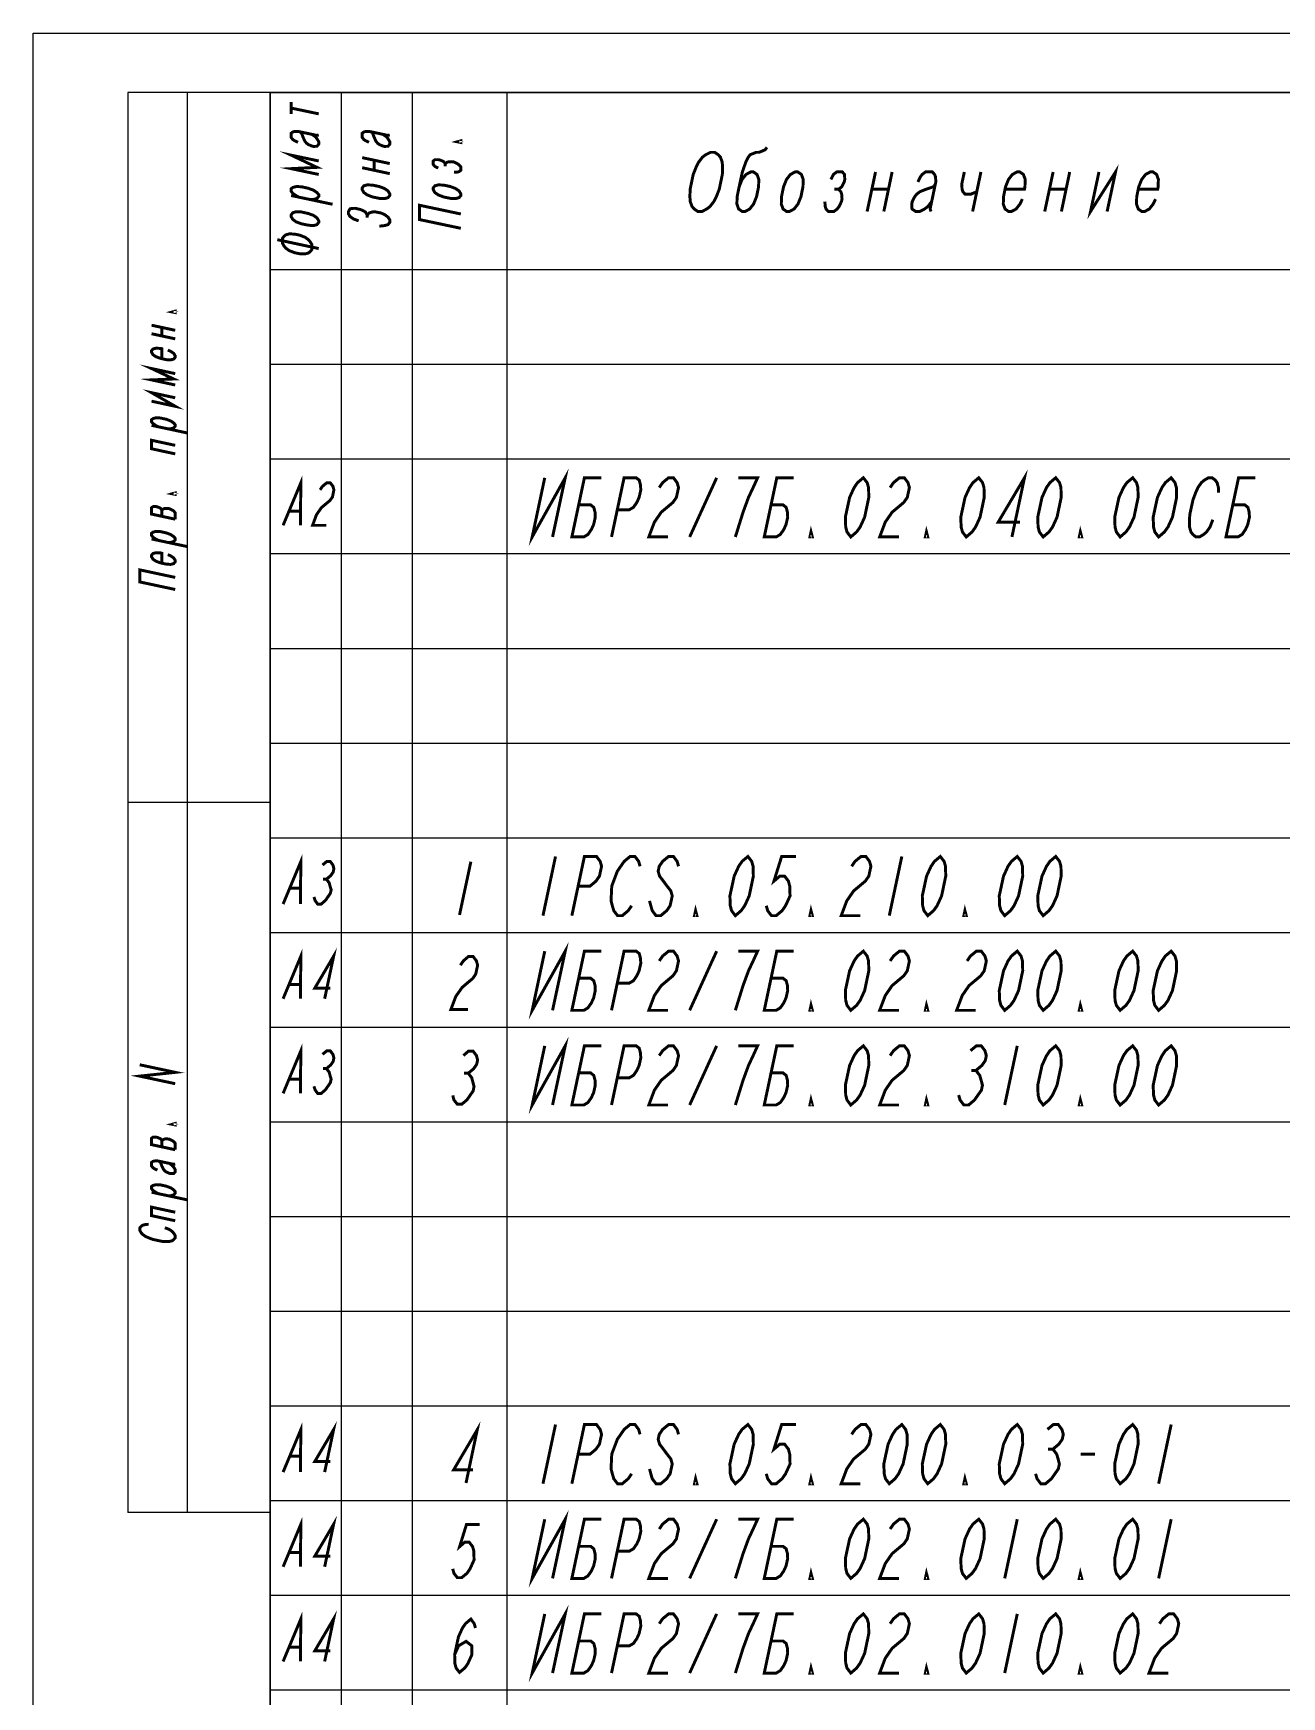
# Model space of a CAD drawing. Header units: millimetres. Extents: x 0 to 210, y 0 to 297.
# Drawn here: x 0 to 105.4, y 156.4 to 297 of the extents above; entities that cross this region are included whole.
import ezdxf

# ---------------------------------------------------------------- set-up
doc = ezdxf.new("R2010")
doc.units = ezdxf.units.MM
doc.header["$LTSCALE"] = 19.36
doc.layers.get('0').update_dxf_attribs({"linetype": 'CONTINUOUS'})

msp = doc.modelspace()

# ---------------------------------------------------------------- linework, layer by layer
at = {"color": 7, "linetype": 'Continuous'}
for p, q in [((0, 0), (0, 297)), ((0, 297), (210, 297)), ((20, 292), (8, 292)), ((8, 292), (8, 172)), ((13, 292), (13, 172)), ((20, 292), (20, 172)), ((205, 292), (20, 292)), ((20, 292), (20, 69)), ((20, 5), (20, 292)), ((20, 292), (205, 292)), ((26, 292), (26, 69)), ((32, 292), (32, 69)), ((40, 292), (40, 69)), ((205, 277), (20, 277)), ((20, 277), (20, 45)), ((205, 277), (20, 277)), ((26, 277), (26, 45)), ((32, 277), (32, 45)), ((40, 277), (40, 45)), ((205, 269), (20, 269)), ((205, 269), (20, 269)), ((205, 261), (20, 261)), ((205, 261), (20, 261)), ((205, 253), (20, 253)), ((205, 253), (20, 253)), ((205, 245), (20, 245)), ((205, 245), (20, 245)), ((205, 237), (20, 237)), ((205, 237), (20, 237)), ((20, 232), (8, 232)), ((205, 229), (20, 229)), ((205, 229), (20, 229)), ((205, 221), (20, 221)), ((205, 221), (20, 221)), ((205, 213), (20, 213)), ((205, 213), (20, 213)), ((205, 205), (20, 205)), ((205, 205), (20, 205)), ((205, 197), (20, 197)), ((205, 197), (20, 197)), ((205, 189), (20, 189)), ((205, 189), (20, 189)), ((205, 181), (20, 181)), ((205, 181), (20, 181)), ((205, 173), (20, 173)), ((205, 173), (20, 173)), ((20, 172), (8, 172)), ((205, 165), (20, 165)), ((205, 165), (20, 165)), ((205, 157), (20, 157)), ((205, 157), (20, 157))]:
    msp.add_line(p, q, dxfattribs=at)
at = {"color": 2, "linetype": 'Continuous', "const_width": 0.25}
for points in [[(21.78, 290.19), (21.78, 291.18)], [(21.78, 290.68), (24.11, 290.19)], [(22.36, 287.79), (22.07, 287.92), (21.92, 288.02), (21.78, 288.2), (21.78, 288.55), (21.92, 288.66), (22.07, 288.7), (22.36, 288.71), (23.96, 288.37), (24.11, 288.41)], [(22.5, 288.68), (22.65, 288.58), (22.8, 288.19), (22.94, 287.88), (23.09, 287.7), (23.23, 287.6), (23.53, 287.47), (23.67, 287.44), (23.96, 287.45), (24.11, 287.63), (24.11, 287.84), (23.96, 288.09), (23.82, 288.26), (23.53, 288.46)], [(28.36, 287.79), (28.07, 287.92), (27.92, 288.02), (27.78, 288.2), (27.78, 288.55), (27.92, 288.66), (28.07, 288.7), (28.36, 288.71), (29.96, 288.37), (30.11, 288.41)], [(28.5, 288.68), (28.65, 288.58), (28.8, 288.19), (28.94, 287.88), (29.09, 287.7), (29.23, 287.6), (29.53, 287.47), (29.67, 287.44), (29.96, 287.45), (30.11, 287.63), (30.11, 287.84), (29.96, 288.09), (29.82, 288.26), (29.53, 288.46)], [(24.11, 285.07), (21.78, 285.56), (23.96, 285.67), (21.78, 286.7), (24.11, 286.21)], [(36.11, 287.91), (36.11, 287.77), (35.82, 287.83), (36.11, 287.91)], [(55.74, 285.07), (55.48, 283.82), (55.46, 283.19), (55.49, 282.78), (55.64, 282.36), (55.83, 282.15), (56.13, 281.94), (56.48, 281.94), (56.88, 282.15), (57.16, 282.36), (57.48, 282.78), (57.69, 283.19), (57.94, 283.82), (58.2, 285.07), (58.22, 285.69), (58.19, 286.11), (58.04, 286.53), (57.85, 286.74), (57.55, 286.94), (57.2, 286.94), (56.8, 286.74), (56.52, 286.53), (56.2, 286.11), (55.99, 285.69), (55.74, 285.07)], [(59.62, 284.03), (59.87, 284.65), (60.2, 285.07), (60.59, 285.28), (60.83, 285.28), (61.13, 285.07), (61.28, 284.65), (61.26, 284.03), (61.09, 283.19), (60.84, 282.57), (60.51, 282.15), (60.12, 281.94), (59.88, 281.94), (59.58, 282.15), (59.43, 282.57), (59.45, 283.19), (59.62, 284.03), (59.89, 285.28), (60.18, 286.11), (60.39, 286.53), (60.55, 286.74), (61.06, 286.94), (61.3, 286.94), (61.81, 287.15), (61.97, 287.36)], [(27.78, 286.49), (30.11, 285.99)], [(27.78, 285.64), (30.11, 285.14)], [(28.8, 285.42), (28.8, 286.27)], [(34.21, 285.61), (33.92, 285.75), (33.78, 285.92), (33.78, 286.2), (33.92, 286.32), (34.21, 286.32), (34.36, 286.29), (34.65, 286.16), (34.8, 285.99), (34.8, 285.77)], [(35.53, 285.26), (35.82, 285.27), (35.96, 285.31), (36.11, 285.42), (36.11, 285.71), (35.96, 285.88), (35.82, 285.98), (35.53, 286.12), (35.38, 286.15), (35.09, 286.14), (34.94, 286.1), (34.8, 285.99)], [(63.37, 284.03), (63.62, 284.65), (63.95, 285.07), (64.34, 285.28), (64.58, 285.28), (64.88, 285.07), (65.03, 284.65), (65.01, 284.03), (64.84, 283.19), (64.59, 282.57), (64.26, 282.15), (63.87, 281.94), (63.63, 281.94), (63.33, 282.15), (63.18, 282.57), (63.2, 283.19), (63.37, 284.03)], [(67.37, 284.65), (67.58, 285.07), (67.86, 285.28), (68.33, 285.28), (68.52, 285.07), (68.54, 284.65), (68.5, 284.44), (68.29, 284.03), (68.02, 283.82), (67.66, 283.82)], [(71.14, 285.28), (70.43, 281.94)], [(72.54, 285.28), (71.84, 281.94)], [(74.71, 284.44), (74.92, 284.86), (75.08, 285.07), (75.36, 285.28), (75.94, 285.28), (76.13, 285.07), (76.21, 284.86), (76.23, 284.44), (75.75, 282.15), (75.82, 281.94)], [(78.64, 285.28), (78.42, 284.24), (78.45, 283.82), (78.52, 283.61), (78.71, 283.4), (79.18, 283.4), (79.69, 283.61)], [(80.04, 285.28), (79.34, 281.94)], [(83.54, 282.99), (83.34, 282.57), (83.01, 282.15), (82.62, 281.94), (82.38, 281.94), (82.08, 282.15), (81.93, 282.57), (81.95, 283.19), (82.12, 284.03), (82.37, 284.65), (82.7, 285.07), (83.09, 285.28), (83.33, 285.28), (83.63, 285.07), (83.78, 284.65), (83.76, 284.03), (83.72, 283.82), (82.08, 283.82)], [(86.14, 285.28), (85.43, 281.94)], [(87.54, 285.28), (86.84, 281.94)], [(90.01, 285.28), (89.3, 281.94), (91.41, 285.28), (90.7, 281.94)], [(94.79, 282.99), (94.59, 282.57), (94.26, 282.15), (93.87, 281.94), (93.63, 281.94), (93.33, 282.15), (93.18, 282.57), (93.2, 283.19), (93.37, 284.03), (93.62, 284.65), (93.95, 285.07), (94.34, 285.28), (94.58, 285.28), (94.88, 285.07), (95.03, 284.65), (95.01, 284.03), (94.97, 283.82), (93.33, 283.82)], [(22.5, 283.13), (22.21, 283.27), (21.92, 283.47), (21.78, 283.65), (21.78, 283.86), (21.92, 283.97), (22.21, 284.05), (22.65, 284.03), (23.23, 283.9), (23.67, 283.74), (23.96, 283.54), (24.11, 283.36), (24.11, 283.22), (23.96, 283.04), (23.67, 282.96), (23.38, 282.95)], [(28.65, 283.17), (28.21, 283.34), (27.92, 283.54), (27.78, 283.79), (27.78, 283.93), (27.92, 284.11), (28.21, 284.19), (28.65, 284.17), (29.23, 284.05), (29.67, 283.88), (29.96, 283.68), (30.11, 283.43), (30.11, 283.29), (29.96, 283.11), (29.67, 283.03), (29.23, 283.05), (28.65, 283.17)], [(34.65, 283.17), (34.21, 283.34), (33.92, 283.54), (33.78, 283.79), (33.78, 283.93), (33.92, 284.11), (34.21, 284.19), (34.65, 284.17), (35.23, 284.05), (35.67, 283.88), (35.96, 283.68), (36.11, 283.43), (36.11, 283.29), (35.96, 283.11), (35.67, 283.03), (35.23, 283.05), (34.65, 283.17)], [(66.86, 282.78), (66.89, 282.36), (66.96, 282.15), (67.15, 281.94), (67.62, 281.94), (67.9, 282.15), (68.06, 282.36), (68.26, 282.78), (68.31, 282.99), (68.28, 283.4), (68.21, 283.61), (68.02, 283.82)], [(70.83, 283.82), (72.23, 283.82)], [(76.19, 284.24), (76.03, 284.03), (75.4, 283.82), (74.89, 283.61), (74.61, 283.4), (74.45, 283.19), (74.24, 282.78), (74.2, 282.57), (74.22, 282.15), (74.53, 281.94), (74.88, 281.94), (75.28, 282.15), (75.56, 282.36), (75.88, 282.78)], [(85.83, 283.82), (87.23, 283.82)], [(21.78, 283.29), (25.28, 282.55)], [(36.11, 280.52), (32.61, 281.26), (32.61, 282.47), (36.11, 281.73)], [(22.65, 280.9), (22.21, 281.06), (21.92, 281.27), (21.78, 281.51), (21.78, 281.65), (21.92, 281.84), (22.21, 281.92), (22.65, 281.9), (23.23, 281.77), (23.67, 281.61), (23.96, 281.4), (24.11, 281.16), (24.11, 281.02), (23.96, 280.83), (23.67, 280.75), (23.23, 280.78), (22.65, 280.9)], [(27.48, 281.15), (27.05, 281.31), (26.75, 281.52), (26.61, 281.76), (26.61, 281.9), (26.75, 282.16), (26.9, 282.2), (27.19, 282.21), (27.63, 282.11), (27.92, 281.98), (28.07, 281.88), (28.21, 281.63), (28.21, 281.42)], [(29.23, 280.7), (29.67, 280.75), (29.96, 280.83), (30.11, 281.02), (30.11, 281.23), (29.96, 281.47), (29.67, 281.68), (29.38, 281.81), (28.94, 281.9), (28.65, 281.9), (28.36, 281.81), (28.21, 281.63)], [(21.05, 279.68), (21.05, 279.25), (21.19, 279.01), (21.34, 278.83), (21.63, 278.63), (22.07, 278.46), (22.5, 278.37), (22.94, 278.35), (23.23, 278.43), (23.38, 278.54), (23.53, 278.72), (23.53, 279.15), (23.38, 279.39), (23.23, 279.57), (22.94, 279.77), (22.5, 279.94), (22.07, 280.03), (21.63, 280.05), (21.34, 279.97), (21.19, 279.86), (21.05, 279.68)], [(20.61, 279.56), (24.11, 278.81)], [(11.99, 273.52), (11.99, 273.4), (11.74, 273.45), (11.99, 273.52)], [(9.99, 272.33), (11.99, 271.9)], [(9.99, 271.61), (11.99, 271.18)], [(10.86, 271.42), (10.86, 272.14)], [(11.36, 270.23), (11.61, 270.12), (11.86, 269.95), (11.99, 269.74), (11.99, 269.62), (11.86, 269.47), (11.61, 269.4), (11.24, 269.42), (10.74, 269.53), (10.36, 269.67), (10.11, 269.84), (9.99, 270.05), (9.99, 270.17), (10.11, 270.32), (10.36, 270.39), (10.74, 270.37), (10.86, 270.34), (10.86, 269.5)], [(11.99, 267.28), (9.99, 267.71), (11.86, 267.79), (9.99, 268.67), (11.99, 268.24)], [(9.99, 265.91), (11.99, 265.48), (9.99, 266.63), (11.99, 266.2)], [(10.61, 263.73), (10.36, 263.85), (10.11, 264.02), (9.99, 264.17), (9.99, 264.35), (10.11, 264.44), (10.36, 264.51), (10.74, 264.49), (11.24, 264.38), (11.61, 264.24), (11.86, 264.07), (11.99, 263.92), (11.99, 263.8), (11.86, 263.65), (11.61, 263.58), (11.36, 263.57)], [(9.99, 263.87), (12.99, 263.23)], [(11.99, 261.46), (9.99, 261.89), (9.99, 262.61), (11.99, 262.18)], [(43.2, 259.44), (42.14, 254.44), (44.93, 259.44), (43.86, 254.44)], [(82.66, 254.44), (83.72, 259.44), (81.5, 255.69), (83.33, 255.69)], [(21.1, 255.42), (22.6, 259.02), (22.56, 255.42)], [(24.22, 258.42), (24.43, 258.72), (24.79, 259.02), (25.08, 259.02), (25.31, 258.72), (25.39, 258.42), (25.27, 257.82), (25.06, 257.52), (24.7, 257.22), (24.34, 256.92), (23.92, 256.32), (23.59, 255.42), (24.75, 255.42)], [(46.06, 257.15), (47.08, 257.15), (47.34, 256.94), (47.45, 256.53), (47.47, 256.11), (47.33, 255.49), (47.14, 255.07), (46.85, 254.65), (46.5, 254.44), (45.49, 254.44), (46.55, 259.44), (47.97, 259.44)], [(49.33, 256.74), (50.34, 256.74), (50.69, 256.94), (50.98, 257.36), (51.17, 257.78), (51.31, 258.4), (51.29, 258.82), (51.18, 259.24), (50.92, 259.44), (49.9, 259.44), (48.84, 254.44)], [(52.87, 258.61), (53.16, 259.03), (53.66, 259.44), (54.07, 259.44), (54.38, 259.03), (54.5, 258.61), (54.32, 257.78), (54.03, 257.36), (53.53, 256.94), (53.04, 256.53), (52.46, 255.69), (51.99, 254.44), (53.61, 254.44)], [(55.44, 254.44), (57.72, 259.44)], [(59.3, 254.44), (59.95, 256.53), (60.41, 257.78), (60.8, 258.61), (61.18, 259.44), (59.55, 259.44)], [(62.31, 257.15), (63.33, 257.15), (63.59, 256.94), (63.7, 256.53), (63.72, 256.11), (63.58, 255.49), (63.39, 255.07), (63.1, 254.65), (62.75, 254.44), (61.74, 254.44), (62.8, 259.44), (64.22, 259.44)], [(69.05, 254.44), (68.73, 254.86), (68.62, 255.28), (68.59, 256.11), (68.95, 257.78), (69.33, 258.61), (69.62, 259.03), (70.11, 259.44), (70.43, 259.03), (70.55, 258.61), (70.57, 257.78), (70.22, 256.11), (69.84, 255.28), (69.54, 254.86), (69.05, 254.44)], [(72.37, 258.61), (72.66, 259.03), (73.16, 259.44), (73.57, 259.44), (73.88, 259.03), (74, 258.61), (73.82, 257.78), (73.53, 257.36), (73.03, 256.94), (72.54, 256.53), (71.96, 255.69), (71.49, 254.44), (73.11, 254.44)], [(78.8, 254.44), (78.48, 254.86), (78.37, 255.28), (78.34, 256.11), (78.7, 257.78), (79.08, 258.61), (79.37, 259.03), (79.86, 259.44), (80.18, 259.03), (80.3, 258.61), (80.32, 257.78), (79.97, 256.11), (79.59, 255.28), (79.29, 254.86), (78.8, 254.44)], [(85.3, 254.44), (84.98, 254.86), (84.87, 255.28), (84.84, 256.11), (85.2, 257.78), (85.58, 258.61), (85.87, 259.03), (86.36, 259.44), (86.68, 259.03), (86.8, 258.61), (86.82, 257.78), (86.47, 256.11), (86.09, 255.28), (85.79, 254.86), (85.3, 254.44)], [(91.8, 254.44), (91.48, 254.86), (91.37, 255.28), (91.34, 256.11), (91.7, 257.78), (92.08, 258.61), (92.37, 259.03), (92.86, 259.44), (93.18, 259.03), (93.3, 258.61), (93.32, 257.78), (92.97, 256.11), (92.59, 255.28), (92.29, 254.86), (91.8, 254.44)], [(95.05, 254.44), (94.73, 254.86), (94.62, 255.28), (94.59, 256.11), (94.95, 257.78), (95.33, 258.61), (95.62, 259.03), (96.11, 259.44), (96.43, 259.03), (96.55, 258.61), (96.57, 257.78), (96.22, 256.11), (95.84, 255.28), (95.54, 254.86), (95.05, 254.44)], [(100.11, 258.19), (100.1, 258.61), (99.99, 259.03), (99.83, 259.24), (99.57, 259.44), (99.26, 259.44), (98.91, 259.24), (98.66, 259.03), (98.37, 258.61), (98.18, 258.19), (97.95, 257.57), (97.68, 256.32), (97.65, 255.69), (97.66, 255.28), (97.78, 254.86), (97.94, 254.65), (98.2, 254.44), (98.5, 254.44), (98.85, 254.65), (99.1, 254.86), (99.39, 255.28), (99.63, 255.9)], [(101.31, 257.15), (102.33, 257.15), (102.59, 256.94), (102.7, 256.53), (102.72, 256.11), (102.58, 255.49), (102.39, 255.07), (102.1, 254.65), (101.75, 254.44), (100.74, 254.44), (101.8, 259.44), (103.22, 259.44)], [(11.99, 258.16), (11.99, 258.04), (11.74, 258.09), (11.99, 258.16)], [(11.99, 255.94), (9.99, 256.37), (9.99, 256.91), (10.11, 257), (10.36, 257.01), (10.49, 256.98), (10.74, 256.87), (10.86, 256.72), (10.86, 256.18)], [(11.99, 255.94), (11.99, 256.48), (11.86, 256.63), (11.74, 256.71), (11.49, 256.83), (11.36, 256.85), (11.11, 256.85), (10.99, 256.81), (10.86, 256.72)], [(21.65, 256.62), (22.52, 256.62)], [(10.61, 254.13), (10.36, 254.25), (10.11, 254.42), (9.99, 254.57), (9.99, 254.75), (10.11, 254.84), (10.36, 254.91), (10.74, 254.89), (11.24, 254.78), (11.61, 254.64), (11.86, 254.47), (11.99, 254.32), (11.99, 254.2), (11.86, 254.05), (11.61, 253.98), (11.36, 253.97)], [(65.8, 254.44), (65.6, 254.44), (65.69, 254.86), (65.8, 254.44)], [(75.55, 254.44), (75.35, 254.44), (75.44, 254.86), (75.55, 254.44)], [(88.55, 254.44), (88.35, 254.44), (88.44, 254.86), (88.55, 254.44)], [(9.99, 254.27), (12.99, 253.63)], [(11.36, 252.95), (11.61, 252.84), (11.86, 252.67), (11.99, 252.46), (11.99, 252.34), (11.86, 252.19), (11.61, 252.12), (11.24, 252.14), (10.74, 252.25), (10.36, 252.39), (10.11, 252.56), (9.99, 252.77), (9.99, 252.89), (10.11, 253.04), (10.36, 253.11), (10.74, 253.09), (10.86, 253.06), (10.86, 252.22)], [(11.99, 250), (8.99, 250.64), (8.99, 251.66), (11.99, 251.02)], [(21.1, 223.42), (22.6, 227.02), (22.56, 223.42)], [(24.43, 226.72), (24.79, 227.02), (25.08, 227.02), (25.31, 226.72), (25.39, 226.42), (25.33, 226.12), (25.12, 225.82), (24.76, 225.52), (24.99, 225.22), (25.07, 224.92), (25.16, 224.62), (25.09, 224.32), (24.88, 224.02), (24.67, 223.72), (24.32, 223.42), (24.02, 223.42), (23.8, 223.72), (23.71, 224.02)], [(36.96, 227), (36, 222.5)], [(44.11, 227.44), (43.05, 222.44)], [(45.49, 222.44), (46.55, 227.44), (47.57, 227.44), (47.88, 227.03), (48, 226.61), (47.82, 225.78), (47.53, 225.36), (47.03, 224.94), (46.02, 224.94)], [(50.54, 223.28), (50.25, 222.86), (49.75, 222.44), (49.35, 222.44), (49.03, 222.86), (48.91, 223.28), (48.8, 223.69), (48.86, 224.94), (49.33, 226.19), (49.62, 226.61), (49.91, 227.03), (50.41, 227.44), (50.82, 227.44), (51.13, 227.03), (51.25, 226.61)], [(54.5, 226.61), (54.38, 227.03), (54.07, 227.44), (53.66, 227.44), (53.16, 227.03), (52.87, 226.61), (52.78, 226.19), (52.9, 225.78), (53.22, 225.36), (53.53, 224.94), (53.85, 224.53), (53.97, 224.11), (53.79, 223.28), (53.5, 222.86), (53, 222.44), (52.6, 222.44), (52.28, 222.86), (52.16, 223.28), (52.05, 223.69)], [(59.3, 222.44), (58.98, 222.86), (58.87, 223.28), (58.84, 224.11), (59.2, 225.78), (59.58, 226.61), (59.87, 227.03), (60.36, 227.44), (60.68, 227.03), (60.8, 226.61), (60.82, 225.78), (60.47, 224.11), (60.09, 223.28), (59.79, 222.86), (59.3, 222.44)], [(64.43, 227.44), (63.21, 227.44), (62.56, 225.36), (63.06, 225.78), (63.46, 225.78), (63.78, 225.36), (63.89, 224.94), (63.92, 224.11), (63.54, 223.28), (63.25, 222.86), (62.75, 222.44), (62.35, 222.44), (62.03, 222.86), (61.91, 223.28)], [(69.12, 226.61), (69.41, 227.03), (69.91, 227.44), (70.32, 227.44), (70.63, 227.03), (70.75, 226.61), (70.57, 225.78), (70.28, 225.36), (69.78, 224.94), (69.29, 224.53), (68.71, 223.69), (68.24, 222.44), (69.86, 222.44)], [(73.36, 227.44), (72.3, 222.44)], [(75.55, 222.44), (75.23, 222.86), (75.12, 223.28), (75.09, 224.11), (75.45, 225.78), (75.83, 226.61), (76.12, 227.03), (76.61, 227.44), (76.93, 227.03), (77.05, 226.61), (77.07, 225.78), (76.72, 224.11), (76.34, 223.28), (76.04, 222.86), (75.55, 222.44)], [(82.05, 222.44), (81.73, 222.86), (81.62, 223.28), (81.59, 224.11), (81.95, 225.78), (82.33, 226.61), (82.62, 227.03), (83.11, 227.44), (83.43, 227.03), (83.55, 226.61), (83.57, 225.78), (83.22, 224.11), (82.84, 223.28), (82.54, 222.86), (82.05, 222.44)], [(85.3, 222.44), (84.98, 222.86), (84.87, 223.28), (84.84, 224.11), (85.2, 225.78), (85.58, 226.61), (85.87, 227.03), (86.36, 227.44), (86.68, 227.03), (86.8, 226.61), (86.82, 225.78), (86.47, 224.11), (86.09, 223.28), (85.79, 222.86), (85.3, 222.44)], [(24.47, 225.52), (24.76, 225.52)], [(21.68, 224.77), (22.56, 224.77)], [(56.05, 222.44), (55.85, 222.44), (55.94, 222.86), (56.05, 222.44)], [(65.8, 222.44), (65.6, 222.44), (65.69, 222.86), (65.8, 222.44)], [(78.8, 222.44), (78.6, 222.44), (78.69, 222.86), (78.8, 222.44)], [(21.1, 215.42), (22.6, 219.02), (22.56, 215.42)], [(24.61, 215.42), (25.37, 219.02), (23.78, 216.32), (25.09, 216.32)], [(43.2, 219.44), (42.14, 214.44), (44.93, 219.44), (43.86, 214.44)], [(46.06, 217.15), (47.08, 217.15), (47.34, 216.94), (47.45, 216.53), (47.47, 216.11), (47.33, 215.49), (47.14, 215.07), (46.85, 214.65), (46.5, 214.44), (45.49, 214.44), (46.55, 219.44), (47.97, 219.44)], [(49.33, 216.74), (50.34, 216.74), (50.69, 216.94), (50.98, 217.36), (51.17, 217.78), (51.31, 218.4), (51.29, 218.82), (51.18, 219.24), (50.92, 219.44), (49.9, 219.44), (48.84, 214.44)], [(52.87, 218.61), (53.16, 219.03), (53.66, 219.44), (54.07, 219.44), (54.38, 219.03), (54.5, 218.61), (54.32, 217.78), (54.03, 217.36), (53.53, 216.94), (53.04, 216.53), (52.46, 215.69), (51.99, 214.44), (53.61, 214.44)], [(55.44, 214.44), (57.72, 219.44)], [(59.3, 214.44), (59.95, 216.53), (60.41, 217.78), (60.8, 218.61), (61.18, 219.44), (59.55, 219.44)], [(62.31, 217.15), (63.33, 217.15), (63.59, 216.94), (63.7, 216.53), (63.72, 216.11), (63.58, 215.49), (63.39, 215.07), (63.1, 214.65), (62.75, 214.44), (61.74, 214.44), (62.8, 219.44), (64.22, 219.44)], [(69.05, 214.44), (68.73, 214.86), (68.62, 215.28), (68.59, 216.11), (68.95, 217.78), (69.33, 218.61), (69.62, 219.03), (70.11, 219.44), (70.43, 219.03), (70.55, 218.61), (70.57, 217.78), (70.22, 216.11), (69.84, 215.28), (69.54, 214.86), (69.05, 214.44)], [(72.37, 218.61), (72.66, 219.03), (73.16, 219.44), (73.57, 219.44), (73.88, 219.03), (74, 218.61), (73.82, 217.78), (73.53, 217.36), (73.03, 216.94), (72.54, 216.53), (71.96, 215.69), (71.49, 214.44), (73.11, 214.44)], [(78.87, 218.61), (79.16, 219.03), (79.66, 219.44), (80.07, 219.44), (80.38, 219.03), (80.5, 218.61), (80.32, 217.78), (80.03, 217.36), (79.53, 216.94), (79.04, 216.53), (78.46, 215.69), (77.99, 214.44), (79.61, 214.44)], [(82.05, 214.44), (81.73, 214.86), (81.62, 215.28), (81.59, 216.11), (81.95, 217.78), (82.33, 218.61), (82.62, 219.03), (83.11, 219.44), (83.43, 219.03), (83.55, 218.61), (83.57, 217.78), (83.22, 216.11), (82.84, 215.28), (82.54, 214.86), (82.05, 214.44)], [(85.3, 214.44), (84.98, 214.86), (84.87, 215.28), (84.84, 216.11), (85.2, 217.78), (85.58, 218.61), (85.87, 219.03), (86.36, 219.44), (86.68, 219.03), (86.8, 218.61), (86.82, 217.78), (86.47, 216.11), (86.09, 215.28), (85.79, 214.86), (85.3, 214.44)], [(91.8, 214.44), (91.48, 214.86), (91.37, 215.28), (91.34, 216.11), (91.7, 217.78), (92.08, 218.61), (92.37, 219.03), (92.86, 219.44), (93.18, 219.03), (93.3, 218.61), (93.32, 217.78), (92.97, 216.11), (92.59, 215.28), (92.29, 214.86), (91.8, 214.44)], [(95.05, 214.44), (94.73, 214.86), (94.62, 215.28), (94.59, 216.11), (94.95, 217.78), (95.33, 218.61), (95.62, 219.03), (96.11, 219.44), (96.43, 219.03), (96.55, 218.61), (96.57, 217.78), (96.22, 216.11), (95.84, 215.28), (95.54, 214.86), (95.05, 214.44)], [(36.07, 218.25), (36.33, 218.62), (36.77, 219), (37.14, 219), (37.43, 218.62), (37.53, 218.25), (37.37, 217.5), (37.11, 217.12), (36.66, 216.75), (36.22, 216.37), (35.69, 215.62), (35.27, 214.5), (36.73, 214.5)], [(21.65, 216.62), (22.52, 216.62)], [(65.8, 214.44), (65.6, 214.44), (65.69, 214.86), (65.8, 214.44)], [(75.55, 214.44), (75.35, 214.44), (75.44, 214.86), (75.55, 214.44)], [(88.55, 214.44), (88.35, 214.44), (88.44, 214.86), (88.55, 214.44)], [(21.1, 207.42), (22.6, 211.02), (22.56, 207.42)], [(24.43, 210.72), (24.79, 211.02), (25.08, 211.02), (25.31, 210.72), (25.39, 210.42), (25.33, 210.12), (25.12, 209.82), (24.76, 209.52), (24.99, 209.22), (25.07, 208.92), (25.16, 208.62), (25.09, 208.32), (24.88, 208.02), (24.67, 207.72), (24.32, 207.42), (24.02, 207.42), (23.8, 207.72), (23.71, 208.02)], [(36.33, 210.62), (36.77, 211), (37.14, 211), (37.43, 210.62), (37.53, 210.25), (37.45, 209.87), (37.19, 209.5), (36.74, 209.12), (37.03, 208.75), (37.13, 208.37), (37.23, 208), (37.15, 207.62), (36.89, 207.25), (36.63, 206.87), (36.18, 206.5), (35.82, 206.5), (35.53, 206.87), (35.43, 207.25)], [(43.2, 211.44), (42.14, 206.44), (44.93, 211.44), (43.86, 206.44)], [(46.06, 209.15), (47.08, 209.15), (47.34, 208.94), (47.45, 208.53), (47.47, 208.11), (47.33, 207.49), (47.14, 207.07), (46.85, 206.65), (46.5, 206.44), (45.49, 206.44), (46.55, 211.44), (47.97, 211.44)], [(49.33, 208.74), (50.34, 208.74), (50.69, 208.94), (50.98, 209.36), (51.17, 209.78), (51.31, 210.4), (51.29, 210.82), (51.18, 211.24), (50.92, 211.44), (49.9, 211.44), (48.84, 206.44)], [(52.87, 210.61), (53.16, 211.03), (53.66, 211.44), (54.07, 211.44), (54.38, 211.03), (54.5, 210.61), (54.32, 209.78), (54.03, 209.36), (53.53, 208.94), (53.04, 208.53), (52.46, 207.69), (51.99, 206.44), (53.61, 206.44)], [(55.44, 206.44), (57.72, 211.44)], [(59.3, 206.44), (59.95, 208.53), (60.41, 209.78), (60.8, 210.61), (61.18, 211.44), (59.55, 211.44)], [(62.31, 209.15), (63.33, 209.15), (63.59, 208.94), (63.7, 208.53), (63.72, 208.11), (63.58, 207.49), (63.39, 207.07), (63.1, 206.65), (62.75, 206.44), (61.74, 206.44), (62.8, 211.44), (64.22, 211.44)], [(69.05, 206.44), (68.73, 206.86), (68.62, 207.28), (68.59, 208.11), (68.95, 209.78), (69.33, 210.61), (69.62, 211.03), (70.11, 211.44), (70.43, 211.03), (70.55, 210.61), (70.57, 209.78), (70.22, 208.11), (69.84, 207.28), (69.54, 206.86), (69.05, 206.44)], [(72.37, 210.61), (72.66, 211.03), (73.16, 211.44), (73.57, 211.44), (73.88, 211.03), (74, 210.61), (73.82, 209.78), (73.53, 209.36), (73.03, 208.94), (72.54, 208.53), (71.96, 207.69), (71.49, 206.44), (73.11, 206.44)], [(79.16, 211.03), (79.66, 211.44), (80.07, 211.44), (80.38, 211.03), (80.5, 210.61), (80.41, 210.19), (80.12, 209.78), (79.62, 209.36), (79.94, 208.94), (80.06, 208.53), (80.17, 208.11), (80.08, 207.69), (79.79, 207.28), (79.5, 206.86), (79, 206.44), (78.6, 206.44), (78.28, 206.86), (78.16, 207.28)], [(83.11, 211.44), (82.05, 206.44)], [(85.3, 206.44), (84.98, 206.86), (84.87, 207.28), (84.84, 208.11), (85.2, 209.78), (85.58, 210.61), (85.87, 211.03), (86.36, 211.44), (86.68, 211.03), (86.8, 210.61), (86.82, 209.78), (86.47, 208.11), (86.09, 207.28), (85.79, 206.86), (85.3, 206.44)], [(91.8, 206.44), (91.48, 206.86), (91.37, 207.28), (91.34, 208.11), (91.7, 209.78), (92.08, 210.61), (92.37, 211.03), (92.86, 211.44), (93.18, 211.03), (93.3, 210.61), (93.32, 209.78), (92.97, 208.11), (92.59, 207.28), (92.29, 206.86), (91.8, 206.44)], [(95.05, 206.44), (94.73, 206.86), (94.62, 207.28), (94.59, 208.11), (94.95, 209.78), (95.33, 210.61), (95.62, 211.03), (96.11, 211.44), (96.43, 211.03), (96.55, 210.61), (96.57, 209.78), (96.22, 208.11), (95.84, 207.28), (95.54, 206.86), (95.05, 206.44)], [(11.99, 208.24), (8.99, 208.88), (11.99, 209.2), (8.99, 209.84)], [(24.47, 209.52), (24.76, 209.52)], [(79.22, 209.36), (79.62, 209.36)], [(21.65, 208.62), (22.52, 208.62)], [(36.38, 209.12), (36.74, 209.12)], [(65.8, 206.44), (65.6, 206.44), (65.69, 206.86), (65.8, 206.44)], [(75.55, 206.44), (75.35, 206.44), (75.44, 206.86), (75.55, 206.44)], [(88.55, 206.44), (88.35, 206.44), (88.44, 206.86), (88.55, 206.44)], [(11.99, 202.66), (9.99, 203.09), (9.99, 203.63), (10.11, 203.72), (10.36, 203.73), (10.49, 203.7), (10.74, 203.59), (10.86, 203.44), (10.86, 202.9)], [(11.99, 204.88), (11.99, 204.76), (11.74, 204.81), (11.99, 204.88)], [(11.99, 202.66), (11.99, 203.2), (11.86, 203.35), (11.74, 203.43), (11.49, 203.55), (11.36, 203.57), (11.11, 203.57), (10.99, 203.53), (10.86, 203.44)], [(10.49, 200.94), (10.24, 201.05), (10.11, 201.14), (9.99, 201.29), (9.99, 201.59), (10.11, 201.68), (10.24, 201.71), (10.49, 201.72), (11.86, 201.43), (11.99, 201.46)], [(10.61, 201.69), (10.74, 201.61), (10.86, 201.28), (10.99, 201.01), (11.11, 200.87), (11.24, 200.78), (11.49, 200.67), (11.61, 200.64), (11.86, 200.65), (11.99, 200.8), (11.99, 200.98), (11.86, 201.19), (11.74, 201.33), (11.49, 201.51)], [(10.61, 198.93), (10.36, 199.05), (10.11, 199.22), (9.99, 199.37), (9.99, 199.55), (10.11, 199.64), (10.36, 199.71), (10.74, 199.69), (11.24, 199.58), (11.61, 199.44), (11.86, 199.27), (11.99, 199.12), (11.99, 199), (11.86, 198.85), (11.61, 198.78), (11.36, 198.77)], [(9.99, 199.07), (12.99, 198.43)], [(11.99, 196.66), (9.99, 197.09), (9.99, 197.81), (11.99, 197.38)], [(9.74, 196.36), (9.49, 196.35), (9.24, 196.28), (9.11, 196.19), (8.99, 196.04), (8.99, 195.86), (9.11, 195.65), (9.24, 195.5), (9.49, 195.33), (9.74, 195.22), (10.11, 195.08), (10.86, 194.92), (11.24, 194.9), (11.49, 194.91), (11.74, 194.97), (11.86, 195.07), (11.99, 195.22), (11.99, 195.4), (11.86, 195.61), (11.74, 195.75), (11.49, 195.93), (11.11, 196.07)], [(21.1, 175.42), (22.6, 179.02), (22.56, 175.42)], [(24.61, 175.42), (25.37, 179.02), (23.78, 176.32), (25.09, 176.32)], [(36.55, 174.5), (37.5, 179), (35.51, 175.62), (37.15, 175.62)], [(44.11, 179.44), (43.05, 174.44)], [(45.49, 174.44), (46.55, 179.44), (47.57, 179.44), (47.88, 179.03), (48, 178.61), (47.82, 177.78), (47.53, 177.36), (47.03, 176.94), (46.02, 176.94)], [(50.54, 175.28), (50.25, 174.86), (49.75, 174.44), (49.35, 174.44), (49.03, 174.86), (48.91, 175.28), (48.8, 175.69), (48.86, 176.94), (49.33, 178.19), (49.62, 178.61), (49.91, 179.03), (50.41, 179.44), (50.82, 179.44), (51.13, 179.03), (51.25, 178.61)], [(54.5, 178.61), (54.38, 179.03), (54.07, 179.44), (53.66, 179.44), (53.16, 179.03), (52.87, 178.61), (52.78, 178.19), (52.9, 177.78), (53.22, 177.36), (53.53, 176.94), (53.85, 176.53), (53.97, 176.11), (53.79, 175.28), (53.5, 174.86), (53, 174.44), (52.6, 174.44), (52.28, 174.86), (52.16, 175.28), (52.05, 175.69)], [(59.3, 174.44), (58.98, 174.86), (58.87, 175.28), (58.84, 176.11), (59.2, 177.78), (59.58, 178.61), (59.87, 179.03), (60.36, 179.44), (60.68, 179.03), (60.8, 178.61), (60.82, 177.78), (60.47, 176.11), (60.09, 175.28), (59.79, 174.86), (59.3, 174.44)], [(64.43, 179.44), (63.21, 179.44), (62.56, 177.36), (63.06, 177.78), (63.46, 177.78), (63.78, 177.36), (63.89, 176.94), (63.92, 176.11), (63.54, 175.28), (63.25, 174.86), (62.75, 174.44), (62.35, 174.44), (62.03, 174.86), (61.91, 175.28)], [(69.12, 178.61), (69.41, 179.03), (69.91, 179.44), (70.32, 179.44), (70.63, 179.03), (70.75, 178.61), (70.57, 177.78), (70.28, 177.36), (69.78, 176.94), (69.29, 176.53), (68.71, 175.69), (68.24, 174.44), (69.86, 174.44)], [(72.3, 174.44), (71.98, 174.86), (71.87, 175.28), (71.84, 176.11), (72.2, 177.78), (72.58, 178.61), (72.87, 179.03), (73.36, 179.44), (73.68, 179.03), (73.8, 178.61), (73.82, 177.78), (73.47, 176.11), (73.09, 175.28), (72.79, 174.86), (72.3, 174.44)], [(75.55, 174.44), (75.23, 174.86), (75.12, 175.28), (75.09, 176.11), (75.45, 177.78), (75.83, 178.61), (76.12, 179.03), (76.61, 179.44), (76.93, 179.03), (77.05, 178.61), (77.07, 177.78), (76.72, 176.11), (76.34, 175.28), (76.04, 174.86), (75.55, 174.44)], [(82.05, 174.44), (81.73, 174.86), (81.62, 175.28), (81.59, 176.11), (81.95, 177.78), (82.33, 178.61), (82.62, 179.03), (83.11, 179.44), (83.43, 179.03), (83.55, 178.61), (83.57, 177.78), (83.22, 176.11), (82.84, 175.28), (82.54, 174.86), (82.05, 174.44)], [(85.66, 179.03), (86.16, 179.44), (86.57, 179.44), (86.88, 179.03), (87, 178.61), (86.91, 178.19), (86.62, 177.78), (86.12, 177.36), (86.44, 176.94), (86.56, 176.53), (86.67, 176.11), (86.58, 175.69), (86.29, 175.28), (86, 174.86), (85.5, 174.44), (85.1, 174.44), (84.78, 174.86), (84.66, 175.28)], [(91.8, 174.44), (91.48, 174.86), (91.37, 175.28), (91.34, 176.11), (91.7, 177.78), (92.08, 178.61), (92.37, 179.03), (92.86, 179.44), (93.18, 179.03), (93.3, 178.61), (93.32, 177.78), (92.97, 176.11), (92.59, 175.28), (92.29, 174.86), (91.8, 174.44)], [(96.11, 179.44), (95.05, 174.44)], [(85.72, 177.36), (86.12, 177.36)], [(21.68, 176.77), (22.56, 176.77)], [(88.47, 176.94), (89.69, 176.94)], [(56.05, 174.44), (55.85, 174.44), (55.94, 174.86), (56.05, 174.44)], [(65.8, 174.44), (65.6, 174.44), (65.69, 174.86), (65.8, 174.44)], [(78.8, 174.44), (78.6, 174.44), (78.69, 174.86), (78.8, 174.44)], [(21.1, 167.42), (22.6, 171.02), (22.56, 167.42)], [(24.61, 167.42), (25.37, 171.02), (23.78, 168.32), (25.09, 168.32)], [(43.2, 171.44), (42.14, 166.44), (44.93, 171.44), (43.86, 166.44)], [(46.06, 169.15), (47.08, 169.15), (47.34, 168.94), (47.45, 168.53), (47.47, 168.11), (47.33, 167.49), (47.14, 167.07), (46.85, 166.65), (46.5, 166.44), (45.49, 166.44), (46.55, 171.44), (47.97, 171.44)], [(49.33, 168.74), (50.34, 168.74), (50.69, 168.94), (50.98, 169.36), (51.17, 169.78), (51.31, 170.4), (51.29, 170.82), (51.18, 171.24), (50.92, 171.44), (49.9, 171.44), (48.84, 166.44)], [(52.87, 170.61), (53.16, 171.03), (53.66, 171.44), (54.07, 171.44), (54.38, 171.03), (54.5, 170.61), (54.32, 169.78), (54.03, 169.36), (53.53, 168.94), (53.04, 168.53), (52.46, 167.69), (51.99, 166.44), (53.61, 166.44)], [(55.44, 166.44), (57.72, 171.44)], [(59.3, 166.44), (59.95, 168.53), (60.41, 169.78), (60.8, 170.61), (61.18, 171.44), (59.55, 171.44)], [(62.31, 169.15), (63.33, 169.15), (63.59, 168.94), (63.7, 168.53), (63.72, 168.11), (63.58, 167.49), (63.39, 167.07), (63.1, 166.65), (62.75, 166.44), (61.74, 166.44), (62.8, 171.44), (64.22, 171.44)], [(69.05, 166.44), (68.73, 166.86), (68.62, 167.28), (68.59, 168.11), (68.95, 169.78), (69.33, 170.61), (69.62, 171.03), (70.11, 171.44), (70.43, 171.03), (70.55, 170.61), (70.57, 169.78), (70.22, 168.11), (69.84, 167.28), (69.54, 166.86), (69.05, 166.44)], [(72.37, 170.61), (72.66, 171.03), (73.16, 171.44), (73.57, 171.44), (73.88, 171.03), (74, 170.61), (73.82, 169.78), (73.53, 169.36), (73.03, 168.94), (72.54, 168.53), (71.96, 167.69), (71.49, 166.44), (73.11, 166.44)], [(78.8, 166.44), (78.48, 166.86), (78.37, 167.28), (78.34, 168.11), (78.7, 169.78), (79.08, 170.61), (79.37, 171.03), (79.86, 171.44), (80.18, 171.03), (80.3, 170.61), (80.32, 169.78), (79.97, 168.11), (79.59, 167.28), (79.29, 166.86), (78.8, 166.44)], [(83.11, 171.44), (82.05, 166.44)], [(85.3, 166.44), (84.98, 166.86), (84.87, 167.28), (84.84, 168.11), (85.2, 169.78), (85.58, 170.61), (85.87, 171.03), (86.36, 171.44), (86.68, 171.03), (86.8, 170.61), (86.82, 169.78), (86.47, 168.11), (86.09, 167.28), (85.79, 166.86), (85.3, 166.44)], [(91.8, 166.44), (91.48, 166.86), (91.37, 167.28), (91.34, 168.11), (91.7, 169.78), (92.08, 170.61), (92.37, 171.03), (92.86, 171.44), (93.18, 171.03), (93.3, 170.61), (93.32, 169.78), (92.97, 168.11), (92.59, 167.28), (92.29, 166.86), (91.8, 166.44)], [(96.11, 171.44), (95.05, 166.44)], [(37.69, 171), (36.59, 171), (36.01, 169.12), (36.45, 169.5), (36.82, 169.5), (37.11, 169.12), (37.21, 168.75), (37.23, 168), (36.89, 167.25), (36.63, 166.87), (36.18, 166.5), (35.82, 166.5), (35.53, 166.87), (35.43, 167.25)], [(21.65, 168.62), (22.52, 168.62)], [(65.8, 166.44), (65.6, 166.44), (65.69, 166.86), (65.8, 166.44)], [(75.55, 166.44), (75.35, 166.44), (75.44, 166.86), (75.55, 166.44)], [(88.55, 166.44), (88.35, 166.44), (88.44, 166.86), (88.55, 166.44)], [(21.1, 159.42), (22.6, 163.02), (22.56, 159.42)], [(24.61, 159.42), (25.37, 163.02), (23.78, 160.32), (25.09, 160.32)], [(35.59, 160), (35.93, 160.75), (36.56, 161.12), (37.03, 160.75), (37.05, 160), (36.71, 159.25), (36.45, 158.87), (36, 158.5), (35.71, 158.87), (35.61, 159.25), (35.59, 160), (35.91, 161.5), (36.25, 162.25), (36.51, 162.62), (36.96, 163), (37.24, 162.62), (37.35, 162.25)], [(43.2, 163.44), (42.14, 158.44), (44.93, 163.44), (43.86, 158.44)], [(46.06, 161.15), (47.08, 161.15), (47.34, 160.94), (47.45, 160.53), (47.47, 160.11), (47.33, 159.49), (47.14, 159.07), (46.85, 158.65), (46.5, 158.44), (45.49, 158.44), (46.55, 163.44), (47.97, 163.44)], [(49.33, 160.74), (50.34, 160.74), (50.69, 160.94), (50.98, 161.36), (51.17, 161.78), (51.31, 162.4), (51.29, 162.82), (51.18, 163.24), (50.92, 163.44), (49.9, 163.44), (48.84, 158.44)], [(52.87, 162.61), (53.16, 163.03), (53.66, 163.44), (54.07, 163.44), (54.38, 163.03), (54.5, 162.61), (54.32, 161.78), (54.03, 161.36), (53.53, 160.94), (53.04, 160.53), (52.46, 159.69), (51.99, 158.44), (53.61, 158.44)], [(55.44, 158.44), (57.72, 163.44)], [(59.3, 158.44), (59.95, 160.53), (60.41, 161.78), (60.8, 162.61), (61.18, 163.44), (59.55, 163.44)], [(62.31, 161.15), (63.33, 161.15), (63.59, 160.94), (63.7, 160.53), (63.72, 160.11), (63.58, 159.49), (63.39, 159.07), (63.1, 158.65), (62.75, 158.44), (61.74, 158.44), (62.8, 163.44), (64.22, 163.44)], [(69.05, 158.44), (68.73, 158.86), (68.62, 159.28), (68.59, 160.11), (68.95, 161.78), (69.33, 162.61), (69.62, 163.03), (70.11, 163.44), (70.43, 163.03), (70.55, 162.61), (70.57, 161.78), (70.22, 160.11), (69.84, 159.28), (69.54, 158.86), (69.05, 158.44)], [(72.37, 162.61), (72.66, 163.03), (73.16, 163.44), (73.57, 163.44), (73.88, 163.03), (74, 162.61), (73.82, 161.78), (73.53, 161.36), (73.03, 160.94), (72.54, 160.53), (71.96, 159.69), (71.49, 158.44), (73.11, 158.44)], [(78.8, 158.44), (78.48, 158.86), (78.37, 159.28), (78.34, 160.11), (78.7, 161.78), (79.08, 162.61), (79.37, 163.03), (79.86, 163.44), (80.18, 163.03), (80.3, 162.61), (80.32, 161.78), (79.97, 160.11), (79.59, 159.28), (79.29, 158.86), (78.8, 158.44)], [(83.11, 163.44), (82.05, 158.44)], [(85.3, 158.44), (84.98, 158.86), (84.87, 159.28), (84.84, 160.11), (85.2, 161.78), (85.58, 162.61), (85.87, 163.03), (86.36, 163.44), (86.68, 163.03), (86.8, 162.61), (86.82, 161.78), (86.47, 160.11), (86.09, 159.28), (85.79, 158.86), (85.3, 158.44)], [(91.8, 158.44), (91.48, 158.86), (91.37, 159.28), (91.34, 160.11), (91.7, 161.78), (92.08, 162.61), (92.37, 163.03), (92.86, 163.44), (93.18, 163.03), (93.3, 162.61), (93.32, 161.78), (92.97, 160.11), (92.59, 159.28), (92.29, 158.86), (91.8, 158.44)], [(95.12, 162.61), (95.41, 163.03), (95.91, 163.44), (96.32, 163.44), (96.63, 163.03), (96.75, 162.61), (96.57, 161.78), (96.28, 161.36), (95.78, 160.94), (95.29, 160.53), (94.71, 159.69), (94.24, 158.44), (95.86, 158.44)], [(21.65, 160.62), (22.52, 160.62)], [(65.8, 158.44), (65.6, 158.44), (65.69, 158.86), (65.8, 158.44)], [(75.55, 158.44), (75.35, 158.44), (75.44, 158.86), (75.55, 158.44)], [(88.55, 158.44), (88.35, 158.44), (88.44, 158.86), (88.55, 158.44)]]:
    msp.add_lwpolyline(points, dxfattribs=at)

doc.saveas('drawing.dxf')
